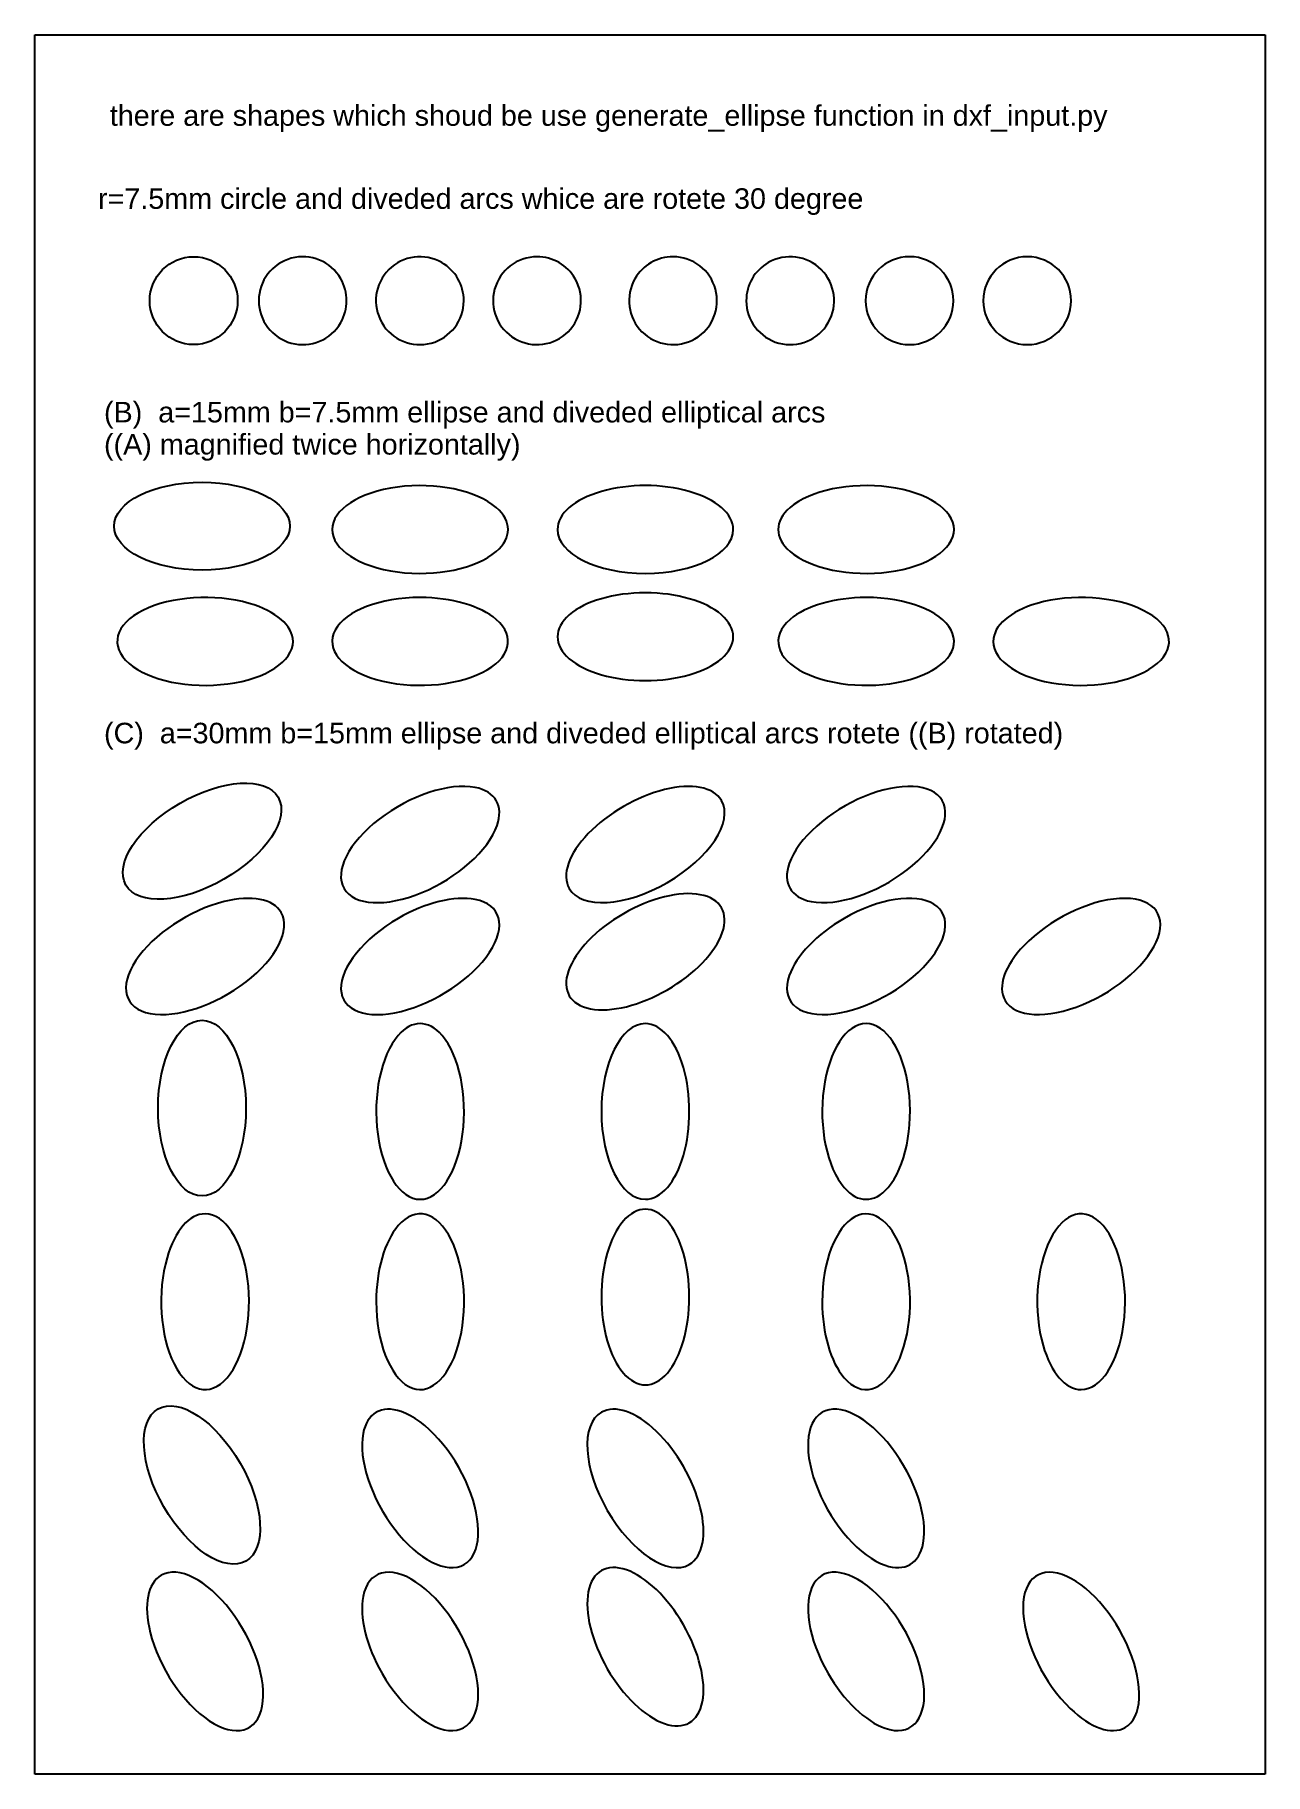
# Model space of a CAD drawing. Extents: x 0 to 210, y 0 to 297.
import ezdxf

# ---------------------------------------------------------------- set-up
doc = ezdxf.new("R2010")
doc.units = 0
doc.layers.get('0').update_dxf_attribs({"linetype": 'CONTINUOUS'})

# ---------------------------------------------------------------- blocks, each defined once
blk = doc.blocks.new('SE1')
at = {"color": 7, "linetype": 'CONTINUOUS'}
for p, q in [((0, 297), (210, 297)), ((0, 0), (0, 297)), ((210, 297), (210, 0)), ((210, 0), (0, 0))]:
    blk.add_line(p, q, dxfattribs=at)
blk = doc.blocks.new('SE')
blk.add_blockref('SE1', (0, 0))
blk = doc.blocks.new('SE3')
at = {"char_height": 3.5087, "attachment_point": 1}
for s, insert, width in [('{\\fArial|b0||i0||c0|p34;(B)  a=15mm b=7.5mm ellipse and diveded elliptical arcs }', (11.81, 234.32), 125.1694), ('{\\fArial|b0||i0||c0|p34;((A) magnified twice horizontally)}', (11.81, 228.83), 79.3273)]:
    blk.add_mtext(s, dxfattribs=dict(at, insert=insert, width=width))
blk = doc.blocks.new('SE2')
blk.add_blockref('SE3', (0, 0))

msp = doc.modelspace()

# ---------------------------------------------------------------- linework, layer by layer
at = {"color": 7, "linetype": 'CONTINUOUS'}
msp.add_circle((27.11, 251.6), 7.5, dxfattribs=at)
at = {"color": 5, "linetype": 'CONTINUOUS'}
for centre, start, end in [((45.72, 251.6), 30, 330), ((65.72, 251.6), 60, 0), ((85.72, 251.6), 90, 30), ((108.93, 251.6), 150, 90), ((128.93, 251.6), 180, 120), ((149.3, 251.6), 270, 90), ((169.39, 251.6), 0, 180)]:
    msp.add_arc(centre, 7.5, start, end, dxfattribs=at)
at = {"color": 1, "linetype": 'CONTINUOUS'}
for centre, start, end in [((85.72, 251.6), 30, 90), ((108.93, 251.6), 90, 150), ((149.3, 251.6), 90, 270), ((65.72, 251.6), 0, 60), ((128.93, 251.6), 120, 180), ((45.72, 251.6), 330, 30), ((169.39, 251.6), 180, 0)]:
    msp.add_arc(centre, 7.5, start, end, dxfattribs=at)
at = {"color": 7, "linetype": 'CONTINUOUS'}
for centre, major_axis in [((28.54, 213.1), (15, 0)), ((28.54, 159.31), (12.99, 7.5)), ((28.54, 113.73), (0, -15)), ((28.54, 49.38), (7.5, -12.99))]:
    msp.add_ellipse(centre, major_axis=major_axis, ratio=0.5, dxfattribs=at)
at = {"color": 5, "linetype": 'CONTINUOUS'}
for centre, major_axis, start_param, end_param in [((65.77, 212.53), (15, 0), 0.523599, 5.759587), ((104.21, 212.53), (15, 0), 0, 3.141593), ((141.89, 212.53), (-15, 0), 0.523599, 5.759587), ((29.07, 193.42), (15, 0), 1.047198, 6.283185), ((65.77, 193.42), (-15, 0), 4.712389, 9.948377), ((104.21, 194.22), (15, 0), 1.570796, 4.712389), ((141.89, 193.42), (-15, 0), 5.759587, 10.995574), ((178.59, 193.42), (-15, 0), 0, 5.235988), ((65.77, 158.74), (12.99, 7.5), 0.523599, 5.759587), ((104.21, 158.74), (12.99, 7.5), 0, 3.141593), ((141.89, 158.74), (-12.99, -7.5), 0.523599, 5.759587), ((29.07, 139.63), (12.99, 7.5), 1.047198, 6.283185), ((65.77, 139.63), (-12.99, -7.5), 4.712389, 9.948377), ((141.89, 139.63), (-12.99, -7.5), 5.759587, 10.995574), ((178.59, 139.63), (-12.99, -7.5), 0, 5.235988), ((104.21, 140.43), (12.99, 7.5), 1.570796, 4.712389), ((104.21, 113.16), (0, -15), 3.141593, 6.283185), ((141.89, 113.16), (0, -15), 0.523599, 5.759587), ((65.77, 113.16), (0, 15), 0.523599, 5.759587), ((29.07, 80.68), (0, 15), 1.047198, 6.283185), ((65.77, 80.68), (0, -15), -1.570796, 3.665191), ((141.89, 80.68), (0, 15), 2.617994, 7.853982), ((178.59, 80.68), (0, -15), 0, 5.235988), ((104.21, 81.48), (0, 15), 1.570796, 4.712389), ((141.89, 48.8), (7.5, -12.99), 0.523599, 5.759587), ((65.77, 48.8), (-7.5, 12.99), 0.523599, 5.759587), ((104.21, 48.8), (7.5, -12.99), 3.141593, 6.283185), ((29.07, 20.97), (-7.5, 12.99), 1.047198, 6.283185), ((65.77, 20.97), (7.5, -12.99), -1.570796, 3.665191), ((141.89, 20.97), (-7.5, 12.99), 2.617994, 7.853982), ((178.59, 20.97), (7.5, -12.99), 0, 5.235988), ((104.21, 21.77), (-7.5, 12.99), 1.570796, 4.712389)]:
    msp.add_ellipse(centre, major_axis=major_axis, ratio=0.5, start_param=start_param, end_param=end_param, dxfattribs=at)
at = {"color": 1, "linetype": 'CONTINUOUS'}
for centre, major_axis, start_param, end_param in [((65.77, 212.53), (-15, 0), 2.617994, 3.665191), ((141.89, 212.53), (15, 0), 2.617994, 3.665191), ((104.21, 212.53), (15, 0), 3.141593, 6.283185), ((29.07, 193.42), (15, 0), 0, 1.047198), ((65.77, 193.42), (15, 0), 0.523599, 1.570796), ((104.21, 194.22), (-15, 0), 1.570796, 4.712389), ((141.89, 193.42), (15, 0), 1.570796, 2.617994), ((178.59, 193.42), (15, 0), 2.094395, 3.141593), ((65.77, 158.74), (-12.99, -7.5), 2.617994, 3.665191), ((104.21, 158.74), (12.99, 7.5), 3.141593, 6.283185), ((141.89, 158.74), (12.99, 7.5), 2.617994, 3.665191), ((29.07, 139.63), (12.99, 7.5), 0, 1.047198), ((65.77, 139.63), (12.99, 7.5), 0.523599, 1.570796), ((104.21, 140.43), (-12.99, -7.5), 1.570796, 4.712389), ((141.89, 139.63), (12.99, 7.5), 1.570796, 2.617994), ((178.59, 139.63), (12.99, 7.5), 2.094395, 3.141593), ((65.77, 113.16), (0, -15), 2.617994, 3.665191), ((104.21, 113.16), (0, -15), 0, 3.141593), ((141.89, 113.16), (0, 15), 2.617994, 3.665191), ((29.07, 80.68), (0, -15), 3.141593, 4.18879), ((104.21, 81.48), (0, -15), 1.570796, 4.712389), ((65.77, 80.68), (0, -15), 3.665191, 4.712389), ((141.89, 80.68), (0, -15), 4.712389, 5.759587), ((178.59, 80.68), (0, -15), 5.235988, 6.283185), ((65.77, 48.8), (7.5, -12.99), 2.617994, 3.665191), ((104.21, 48.8), (7.5, -12.99), 0, 3.141593), ((141.89, 48.8), (-7.5, 12.99), 2.617994, 3.665191), ((104.21, 21.77), (7.5, -12.99), 1.570796, 4.712389), ((29.07, 20.97), (7.5, -12.99), 3.141593, 4.18879), ((65.77, 20.97), (7.5, -12.99), 3.665191, 4.712389), ((141.89, 20.97), (7.5, -12.99), 4.712389, 5.759587), ((178.59, 20.97), (7.5, -12.99), 5.235988, 6.283185)]:
    msp.add_ellipse(centre, major_axis=major_axis, ratio=0.5, start_param=start_param, end_param=end_param, dxfattribs=at)

# ---------------------------------------------------------------- block references
for name in ['SE', 'SE2']:
    msp.add_blockref(name, (0, 0))

# ---------------------------------------------------------------- texts
at = {"attachment_point": 1}
for s, insert, char_height, width in [('{\\fArial|b0||i0||c0|p34;there are shapes which shoud be use generate_ellipse function in dxf_input.py}', (12.8, 284.97), 3.50871, 170.8589), ('{\\fArial|b0||i0||c0|p34;r=7.5mm circle and diveded arcs whice are rotete 30 degree}', (10.79, 270.79), 3.5087, 139.1279), ('{\\fArial|b0||i0||c0|p34;(C)  a=30mm b=15mm ellipse and diveded elliptical arcs rotete ((B) rotated)}', (11.81, 179.53), 3.5087, 164.3754)]:
    msp.add_mtext(s, dxfattribs=dict(at, insert=insert, char_height=char_height, width=width))

doc.saveas('drawing.dxf')
